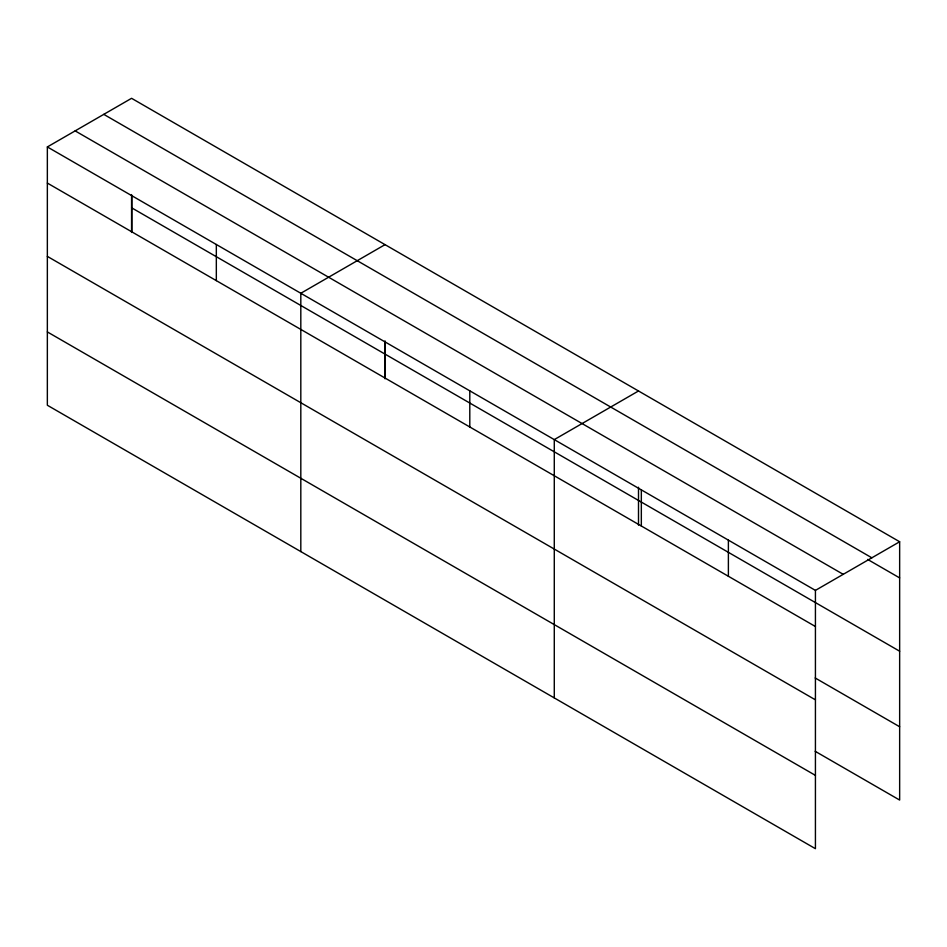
<?xml version="1.0" encoding="UTF-8"?>
<svg xmlns="http://www.w3.org/2000/svg" width="947" height="947" viewBox="0 0 947 947"><rect width="100%" height="100%" fill="white"/><g stroke="black" fill="none" stroke-linecap="round" stroke-linejoin="round"><path stroke-width="1.42" d="M385.038 340.908L385.038 378.8M638.503 487.243L638.503 525.135M815.426 699.845L815.426 590.383L47.35 146.939L47.35 405.245L815.426 848.69L815.426 699.845L47.35 256.388M815.166 751.291L899.65 800.061L899.65 541.755L131.574 98.31L47.35 146.939M385.038 244.646L300.815 293.274L300.815 551.58M638.503 390.981L554.279 439.609L554.279 697.915M815.426 590.383L899.65 541.755M103.779 114.362L871.856 557.807M867.641 559.428L899.65 577.907M75.144 130.887L843.221 574.332M131.574 207.772L899.65 651.216M47.35 183.079L815.426 626.523M815.166 677.969L899.65 726.751M47.35 331.923L815.426 775.38M728.385 540.121L728.385 576.273M641.332 489.871L641.332 526.011M469.795 390.827L469.795 426.979M385.299 342.056L385.299 378.196M216.33 244.492L216.33 280.643M131.834 195.709L131.834 231.861M131.574 194.573L131.574 232.465"/></g></svg>
